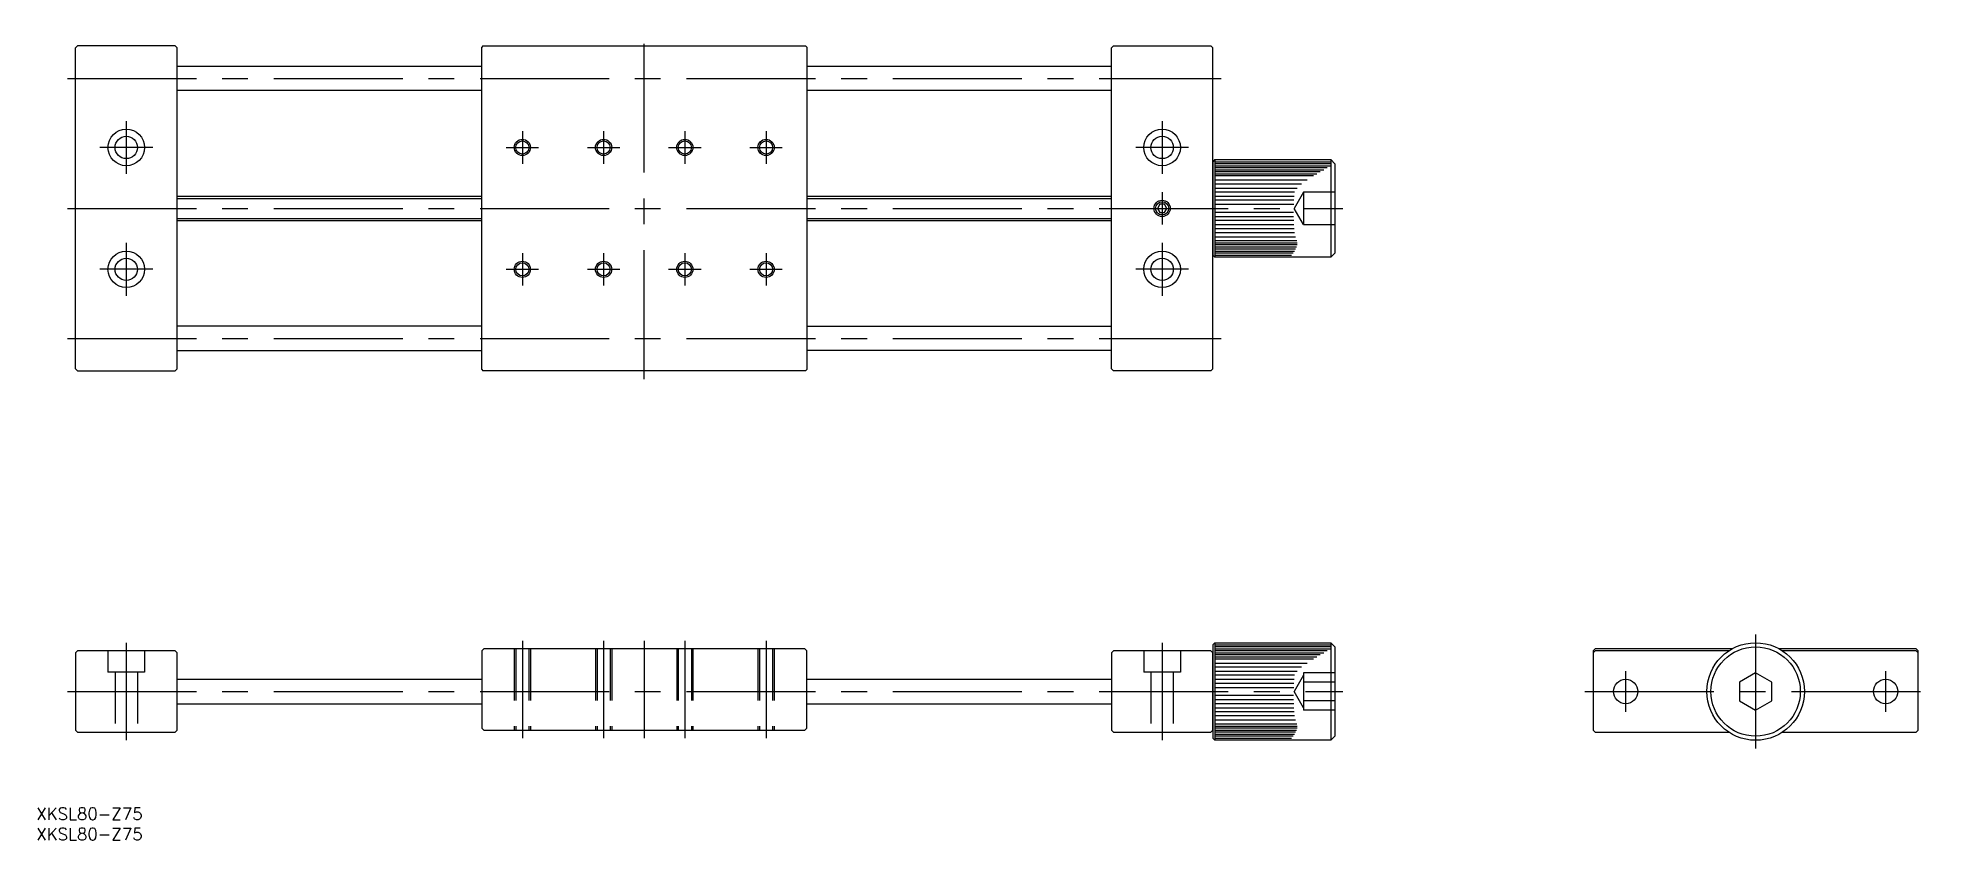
# Model space of a CAD drawing. Extents: x -423 to 42, y -37 to 161.
import ezdxf

# ---------------------------------------------------------------- set-up
doc = ezdxf.new("R2010")
doc.units = 0
doc.linetypes.add('CENTER', pattern=[50.8, 31.75, -6.35, 6.35, -6.35])
doc.linetypes.add('DASHED', pattern=[19.05, 12.7, -6.35])
doc.layers.get('0').update_dxf_attribs({"linetype": 'CONTINUOUS'})
doc.layers.add('CENTER', color=1, linetype='CONTINUOUS')
doc.styles.get("Standard").update_dxf_attribs({"font": 'txt.shx', "height": 3, "bigfont": 'bigfont.shx'})

# ---------------------------------------------------------------- blocks, each defined once
blk = doc.blocks.new('*U2')
at = {"color": 7, "linetype": 'CONTINUOUS'}
blk.add_text('XKSL80-Z75', height=3, dxfattribs=at).set_placement((-423.26, -36.61))
blk = doc.blocks.new('*U3')
at = {"color": 7, "linetype": 'CONTINUOUS'}
blk.add_text('XKSL80-Z75', height=3, dxfattribs=at).set_placement((-423.26, -31.61))

msp = doc.modelspace()

# ---------------------------------------------------------------- linework, layer by layer
at = {"color": 7, "linetype": 'CONTINUOUS'}
for p, q in [((-413.09, 158.93), (-413.59, 158.43)), ((-413.59, 79.43), (-413.59, 158.43)), ((-389.09, 158.93), (-413.09, 158.93)), ((-389.09, 158.93), (-388.59, 158.43)), ((-388.59, 79.43), (-388.59, 158.43)), ((-313.29, 158.93), (-313.59, 158.63)), ((-313.59, 79.23), (-313.59, 158.63)), ((-313.29, 158.93), (-233.89, 158.93)), ((-233.59, 158.63), (-233.89, 158.93)), ((-233.59, 158.63), (-233.59, 79.23)), ((-158.09, 158.93), (-158.59, 158.43)), ((-158.59, 79.43), (-158.59, 158.43)), ((-158.09, 158.93), (-134.09, 158.93)), ((-134.09, 158.93), (-133.59, 158.43)), ((-133.59, 79.43), (-133.59, 158.43)), ((-388.59, 153.93), (-313.59, 153.93)), ((-233.59, 153.93), (-158.59, 153.93)), ((-313.59, 147.93), (-388.59, 147.93)), ((-158.59, 147.93), (-233.59, 147.93)), ((-133.09, 130.93), (-133.59, 130.43)), ((-133.59, 130.43), (-133.59, 107.43)), ((-133.09, 130.93), (-104.59, 130.93)), ((-133.09, 130.93), (-133.09, 106.93)), ((-133.09, 130.43), (-104.59, 130.43)), ((-104.59, 130.93), (-104.59, 106.93)), ((-103.59, 129.93), (-104.59, 130.93)), ((-104.59, 129.93), (-133.09, 129.93)), ((-133.09, 129.43), (-104.59, 129.43)), ((-105.46, 128.93), (-133.09, 128.93)), ((-133.09, 128.43), (-106.32, 128.43)), ((-107.17, 127.93), (-133.09, 127.93)), ((-133.09, 127.43), (-108, 127.43)), ((-108.82, 126.93), (-133.09, 126.93)), ((-133.09, 125.93), (-110.37, 125.93)), ((-103.59, 129.93), (-103.59, 107.93)), ((-388.59, 121.93), (-313.59, 121.93)), ((-233.59, 121.93), (-158.59, 121.93)), ((-111.78, 124.93), (-133.09, 124.93)), ((-133.09, 123.93), (-112.89, 123.93)), ((-113.53, 122.93), (-133.09, 122.93)), ((-133.09, 121.93), (-113.63, 121.93)), ((-113.68, 120.93), (-133.09, 120.93)), ((-146.66, 119.93), (-147.24, 118.93)), ((-147.24, 118.93), (-146.66, 117.93)), ((-145.51, 119.93), (-146.66, 119.93)), ((-146.66, 117.93), (-145.51, 117.93)), ((-144.93, 118.93), (-145.51, 119.93)), ((-145.51, 117.93), (-144.93, 118.93)), ((-133.09, 119.93), (-113.71, 119.93)), ((-113.72, 117.93), (-133.09, 117.93)), ((-133.09, 116.93), (-113.72, 116.93)), ((-388.59, 115.93), (-313.59, 115.93)), ((-233.59, 115.93), (-158.59, 115.93)), ((-113.7, 115.93), (-133.09, 115.93)), ((-133.09, 114.93), (-113.68, 114.93)), ((-113.63, 113.93), (-133.09, 113.93)), ((-113.51, 112.93), (-133.09, 112.93)), ((-133.09, 111.93), (-113.25, 111.93)), ((-133.09, 106.93), (-133.59, 107.43)), ((-112.96, 110.93), (-133.09, 110.93)), ((-133.09, 110.43), (-112.88, 110.43)), ((-112.89, 109.93), (-133.09, 109.93)), ((-133.09, 109.43), (-113.02, 109.43)), ((-113.23, 108.93), (-133.09, 108.93)), ((-133.09, 108.43), (-113.51, 108.43)), ((-113.85, 107.93), (-133.09, 107.93)), ((-133.09, 107.43), (-114.21, 107.43)), ((-104.59, 106.93), (-133.09, 106.93)), ((-104.59, 106.93), (-103.59, 107.93)), ((-313.59, 89.93), (-388.59, 89.93)), ((-233.59, 89.93), (-158.59, 89.93)), ((-388.59, 83.93), (-313.59, 83.93)), ((-158.59, 83.93), (-233.59, 83.93)), ((-413.09, 78.93), (-413.59, 79.43)), ((-388.59, 79.43), (-389.09, 78.93)), ((-313.59, 79.23), (-313.29, 78.93)), ((-233.59, 79.23), (-233.89, 78.93)), ((-158.09, 78.93), (-158.59, 79.43)), ((-133.59, 79.43), (-134.09, 78.93)), ((-413.09, 78.93), (-389.09, 78.93)), ((-233.89, 78.93), (-313.29, 78.93)), ((-134.09, 78.93), (-158.09, 78.93)), ((-413.09, 10), (-413.59, 9.5)), ((-413.59, 9.5), (-413.59, -9.5)), ((-389.09, 10), (-413.09, 10)), ((-389.09, 10), (-388.59, 9.5)), ((-388.59, -9.5), (-388.59, 9.5)), ((-313.09, 10.5), (-313.59, 10)), ((-313.59, 10), (-313.59, -9)), ((-234.09, 10.5), (-313.09, 10.5)), ((-234.09, 10.5), (-233.59, 10)), ((-233.59, -9), (-233.59, 10)), ((-158.59, 9.5), (-158.09, 10)), ((-158.59, 9.5), (-158.59, -9.5)), ((-134.09, 10), (-158.09, 10)), ((-134.09, 10), (-133.59, 9.5)), ((-133.09, 12), (-133.59, 11.5)), ((-133.59, 11.5), (-133.59, -11.5)), ((-133.59, -9.5), (-133.59, 9.5)), ((-133.09, 12), (-104.59, 12)), ((-133.09, 12), (-133.09, -12)), ((-133.09, 11.5), (-104.59, 11.5)), ((-104.59, 11), (-133.09, 11)), ((-133.09, 10.5), (-104.59, 10.5)), ((-105.46, 10), (-133.09, 10)), ((-133.09, 9.5), (-106.32, 9.5)), ((-104.59, 12), (-104.59, -12)), ((-103.59, 11), (-104.59, 12)), ((-103.59, 11), (-103.59, -11)), ((-39.5, 10.5), (-40, 10)), ((-40, 10), (-40, -9.5)), ((-39.5, 10), (-40, 9.5)), ((-5.81, 10.5), (-39.5, 10.5)), ((-6.63, 10), (-39.5, 10)), ((39.5, 10.5), (5.81, 10.5)), ((39.5, 10), (6.63, 10)), ((40, 10), (39.5, 10.5)), ((39.5, 10), (40, 9.5)), ((40, -9.5), (40, 10)), ((-107.17, 9), (-133.09, 9)), ((-133.09, 8.5), (-108, 8.5)), ((-108.82, 8), (-133.09, 8)), ((-133.09, 7), (-110.37, 7)), ((-111.78, 6), (-133.09, 6)), ((-133.09, 5), (-112.89, 5)), ((-388.59, 3), (-313.59, 3)), ((-233.59, 3), (-158.59, 3)), ((-113.53, 4), (-133.09, 4)), ((-133.09, 3), (-113.63, 3)), ((-113.68, 2), (-133.09, 2)), ((-133.09, 1), (-113.71, 1)), ((0, 4.62), (-4, 2.31)), ((-4, 2.31), (-4, -2.31)), ((4, 2.31), (0, 4.62)), ((4, -2.31), (4, 2.31)), ((-388.59, -3), (-313.59, -3)), ((-233.59, -3), (-158.59, -3)), ((-113.72, -1), (-133.09, -1)), ((-133.09, -2), (-113.72, -2)), ((-113.7, -3), (-133.09, -3)), ((-133.09, -4), (-113.68, -4)), ((-4, -2.31), (0, -4.62)), ((0, -4.62), (4, -2.31)), ((-313.59, -9), (-313.09, -9.5)), ((-233.59, -9), (-234.09, -9.5)), ((-113.63, -5), (-133.09, -5)), ((-113.51, -6), (-133.09, -6)), ((-133.09, -7), (-113.25, -7)), ((-112.96, -8), (-133.09, -8)), ((-133.09, -8.5), (-112.88, -8.5)), ((-112.89, -9), (-133.09, -9)), ((-413.09, -10), (-413.59, -9.5)), ((-413.09, -10), (-389.09, -10)), ((-388.59, -9.5), (-389.09, -10)), ((-313.09, -9.5), (-234.09, -9.5)), ((-158.59, -9.5), (-158.09, -10)), ((-158.09, -10), (-134.09, -10)), ((-133.59, -9.5), (-134.09, -10)), ((-133.09, -12), (-133.59, -11.5)), ((-133.09, -9.5), (-113.02, -9.5)), ((-113.23, -10), (-133.09, -10)), ((-133.09, -10.5), (-113.51, -10.5)), ((-113.85, -11), (-133.09, -11)), ((-133.09, -11.5), (-114.21, -11.5)), ((-104.59, -12), (-133.09, -12)), ((-104.59, -12), (-103.59, -11)), ((-39.5, -10), (-40, -9.5)), ((-39.5, -10), (-6.63, -10)), ((6.63, -10), (39.5, -10)), ((40, -9.5), (39.5, -10))]:
    msp.add_line(p, q, dxfattribs=at)
at = {"color": 3, "linetype": 'CONTINUOUS'}
for p, q in [((-388.59, 121.39), (-313.59, 121.39)), ((-233.59, 121.39), (-158.59, 121.39)), ((-388.59, 116.47), (-313.59, 116.47)), ((-233.59, 116.47), (-158.59, 116.47))]:
    msp.add_line(p, q, dxfattribs=at)
at = {"color": 3, "linetype": 'DASHED'}
for p, q in [((-111.29, 122.93), (-113.6, 118.93)), ((-103.59, 122.93), (-111.29, 122.93)), ((-111.29, 122.93), (-111.29, 114.93)), ((-111.29, 114.93), (-113.6, 118.93)), ((-111.29, 118.93), (-103.59, 118.93)), ((-111.29, 114.93), (-103.59, 114.93)), ((-405.59, 10), (-405.59, 4.8)), ((-396.59, 10), (-396.59, 4.8)), ((-305.59, 10.5), (-305.59, -9.5)), ((-305.21, 10.5), (-305.21, -9.5)), ((-301.97, 10.5), (-301.97, -9.5)), ((-301.59, 10.5), (-301.59, -9.5)), ((-285.59, 10.5), (-285.59, -9.5)), ((-285.21, 10.5), (-285.21, -9.5)), ((-281.97, 10.5), (-281.97, -9.5)), ((-281.59, 10.5), (-281.59, -9.5)), ((-265.59, 10.5), (-265.59, -9.5)), ((-265.21, 10.5), (-265.21, -9.5)), ((-261.97, 10.5), (-261.97, -9.5)), ((-261.59, 10.5), (-261.59, -9.5)), ((-245.59, 10.5), (-245.59, -9.5)), ((-245.21, 10.5), (-245.21, -9.5)), ((-241.97, 10.5), (-241.97, -9.5)), ((-241.59, 10.5), (-241.59, -9.5)), ((-150.59, 10), (-150.59, 4.8)), ((-141.59, 10), (-141.59, 4.8)), ((-396.59, 4.8), (-405.59, 4.8)), ((-403.84, 4.8), (-403.84, -10)), ((-398.34, 4.8), (-398.34, -10)), ((-141.59, 4.8), (-150.59, 4.8)), ((-148.84, 4.8), (-148.84, -10)), ((-143.34, 4.8), (-143.34, -10)), ((-111.29, 4), (-113.6, 0)), ((-111.29, 4.62), (-111.29, -4.62)), ((-103.59, 4.62), (-111.29, 4.62)), ((-103.59, 2.31), (-111.29, 2.31)), ((-111.29, -4), (-113.6, 0)), ((-103.59, -2.31), (-111.29, -2.31)), ((-103.59, -4.62), (-111.29, -4.62))]:
    msp.add_line(p, q, dxfattribs=at)
at = {"color": 7, "linetype": 'CONTINUOUS'}
for centre, radius in [((-401.09, 133.93), 4.5), ((-401.09, 133.93), 2.75), ((-303.59, 133.93), 1.62), ((-283.59, 133.93), 1.62), ((-263.59, 133.93), 1.62), ((-243.59, 133.93), 1.62), ((-146.09, 133.93), 4.5), ((-146.09, 133.93), 2.75), ((-146.09, 118.93), 1.62), ((-401.09, 103.93), 4.5), ((-146.09, 103.93), 4.5), ((-401.09, 103.93), 2.75), ((-303.59, 103.93), 1.62), ((-283.59, 103.93), 1.62), ((-263.59, 103.93), 1.62), ((-243.59, 103.93), 1.62), ((-146.09, 103.93), 2.75), ((0, 0), 12), ((0, 0), 11), ((-32, 0), 3), ((32, 0), 3)]:
    msp.add_circle(centre, radius, dxfattribs=at)
at = {"color": 3, "linetype": 'CONTINUOUS'}
for centre in [(-303.59, 133.93), (-283.59, 133.93), (-263.59, 133.93), (-243.59, 133.93), (-146.09, 118.93), (-303.59, 103.93), (-283.59, 103.93), (-263.59, 103.93), (-243.59, 103.93)]:
    msp.add_circle(centre, 2, dxfattribs=at)
at = {"layer": 'CENTER', "color": 1, "linetype": 'CENTER'}
for p, q in [((-273.59, 76.93), (-273.59, 160.93)), ((-415.59, 150.93), (-131.59, 150.93)), ((-401.09, 140.43), (-401.09, 127.43)), ((-146.09, 140.43), (-146.09, 127.43)), ((-303.59, 137.93), (-303.59, 129.93)), ((-283.59, 137.93), (-283.59, 129.93)), ((-263.59, 137.93), (-263.59, 129.93)), ((-243.59, 137.93), (-243.59, 129.93)), ((-394.59, 133.93), (-407.59, 133.93)), ((-307.59, 133.93), (-299.59, 133.93)), ((-287.59, 133.93), (-279.59, 133.93)), ((-267.59, 133.93), (-259.59, 133.93)), ((-247.59, 133.93), (-239.59, 133.93)), ((-139.59, 133.93), (-152.59, 133.93)), ((-146.09, 122.93), (-146.09, 114.93)), ((-415.59, 118.93), (-101.59, 118.93)), ((-401.09, 110.43), (-401.09, 97.43)), ((-303.59, 107.93), (-303.59, 99.93)), ((-283.59, 107.93), (-283.59, 99.93)), ((-263.59, 107.93), (-263.59, 99.93)), ((-243.59, 107.93), (-243.59, 99.93)), ((-146.09, 110.43), (-146.09, 97.43)), ((-394.59, 103.93), (-407.59, 103.93)), ((-307.59, 103.93), (-299.59, 103.93)), ((-287.59, 103.93), (-279.59, 103.93)), ((-267.59, 103.93), (-259.59, 103.93)), ((-247.59, 103.93), (-239.59, 103.93)), ((-139.59, 103.93), (-152.59, 103.93)), ((-415.59, 86.93), (-131.59, 86.93)), ((0, 14), (0, -14)), ((-401.09, 12), (-401.09, -12)), ((-303.59, 12.5), (-303.59, -11.5)), ((-283.59, 12.5), (-283.59, -11.5)), ((-273.59, 12.5), (-273.59, -11.5)), ((-263.59, 12.5), (-263.59, -11.5)), ((-243.59, 12.5), (-243.59, -11.5)), ((-146.09, 12), (-146.09, -12)), ((-32, 5), (-32, -5)), ((32, 5), (32, -5)), ((-415.59, 0), (-101.59, 0)), ((-42, 0), (42, 0))]:
    msp.add_line(p, q, dxfattribs=at)

# ---------------------------------------------------------------- block references
at = {"color": 7, "linetype": 'CONTINUOUS'}
for name in ['*U3', '*U2']:
    msp.add_blockref(name, (0, 0), dxfattribs=at)

doc.saveas('drawing.dxf')
